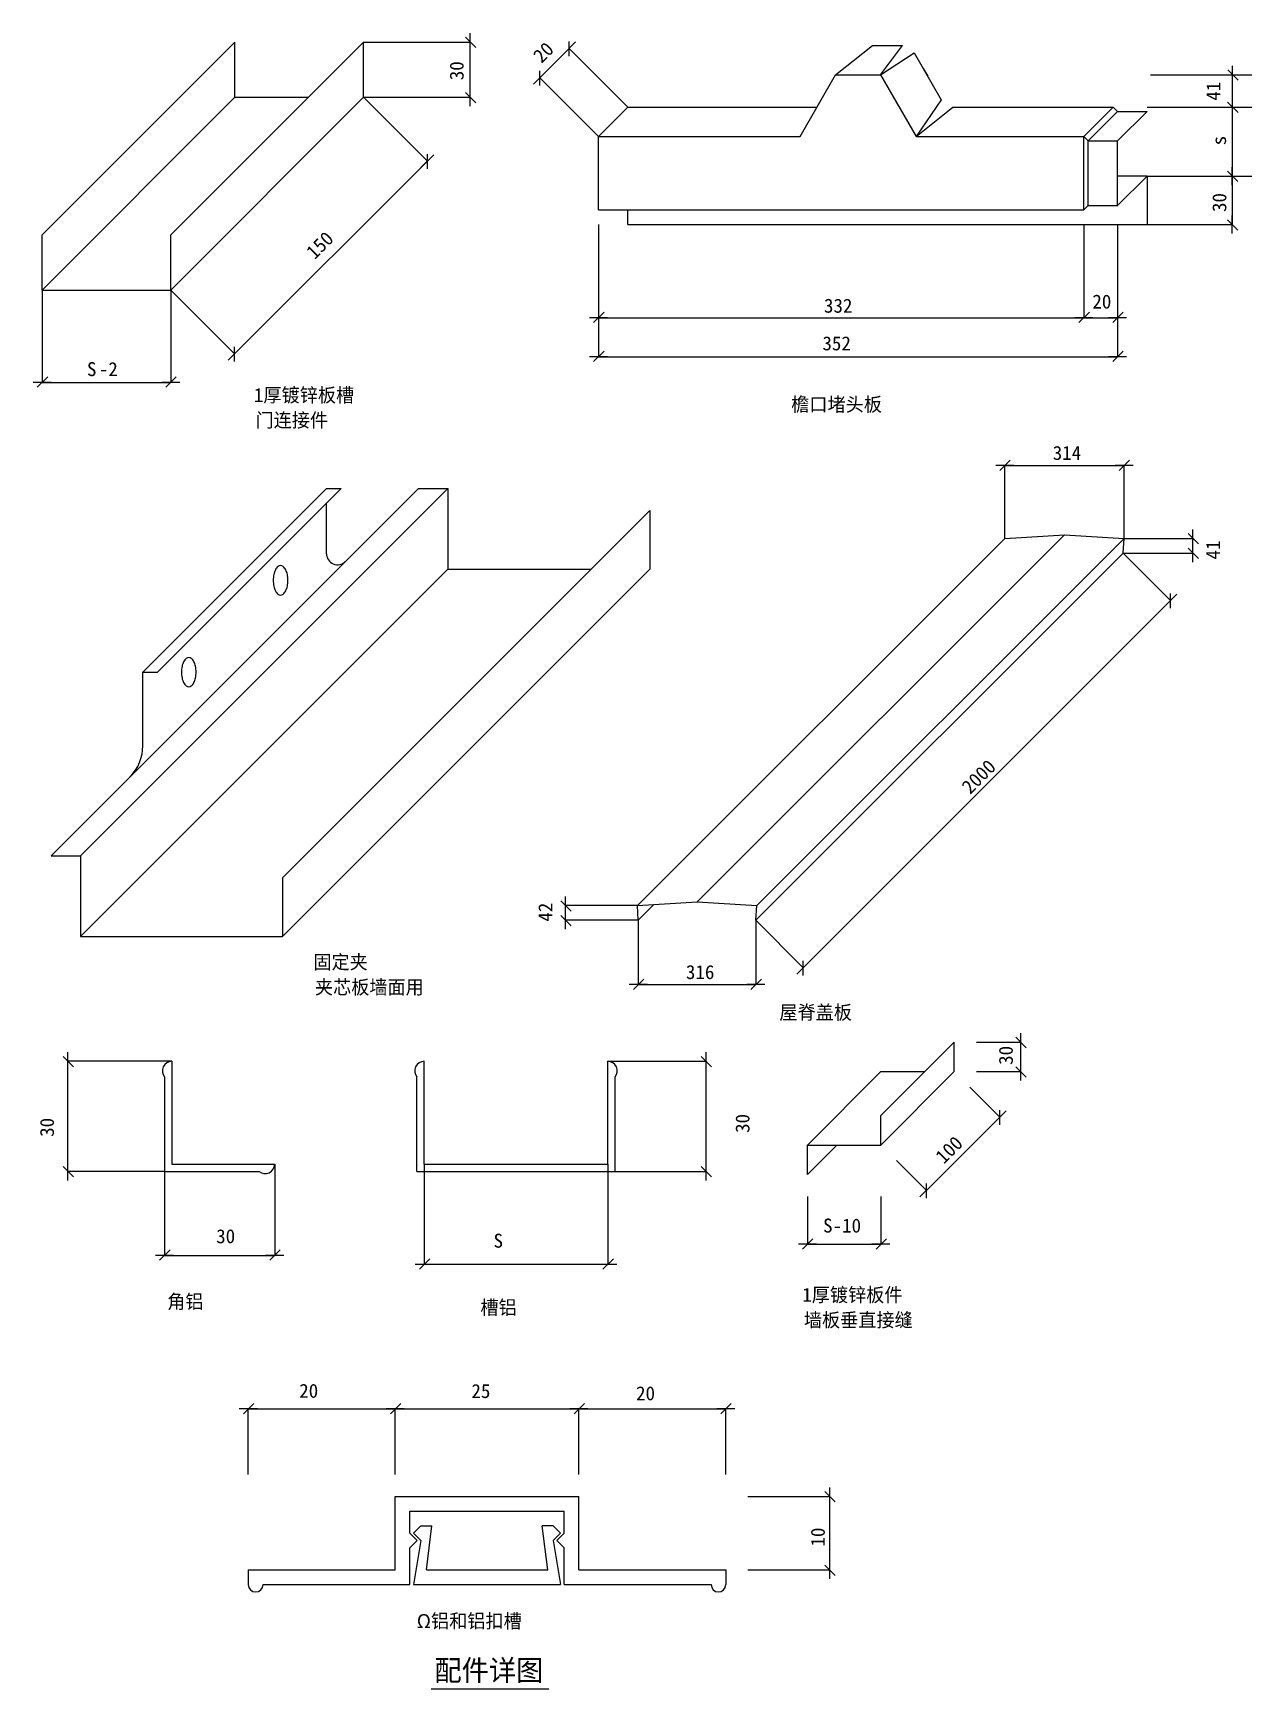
# Model space of a CAD drawing. Header units: metres. Extents: x 5726 to 22316, y 2702 to 25246.
import ezdxf

# ---------------------------------------------------------------- set-up
doc = ezdxf.new("R2010")
doc.units = ezdxf.units.M
for name, color, linetype in [('1', 2, 'Continuous'), ('2', 3, 'Continuous'), ('3', 4, 'Continuous'), ('4', 5, 'Continuous'), ('标注', 2, 'Continuous')]:
    doc.layers.add(name, color=color, linetype=linetype)

# ---------------------------------------------------------------- blocks, each defined once
blk = doc.blocks.new('_ArchTick')
blk.add_line((-0.41, 0), (0.41, 0))
at = {"color": 5, "linetype": 'ByBlock'}
blk.add_lwpolyline([(-0.25, -0.25), (0.22, 0.22)], dxfattribs=at)

msp = doc.modelspace()

# ---------------------------------------------------------------- linework, layer by layer
msp.add_line((11143.27, 2701.51), (12747.78, 2701.51))
at = {"layer": '1'}
for p, q in [((8473.55, 24372.93), (8473.55, 25122.93)), ((10223.55, 24372.93), (10223.55, 25122.93)), ((8473.55, 24372.93), (9473.55, 24372.93)), ((13421.97, 23838.9), (13821.97, 24238.9)), ((20488.57, 23778.9), (20888.57, 24178.9)), ((13421.97, 22838.9), (13421.97, 23838.9)), ((20488.57, 22898.9), (20488.57, 23778.9)), ((20488.57, 22898.9), (20888.57, 23298.9)), ((20888.57, 23298.9), (20888.57, 22638.9)), ((5848.55, 21747.93), (5848.55, 22497.93)), ((7598.55, 21747.93), (7598.55, 22497.93)), ((7598.55, 21747.93), (7598.55, 22497.93)), ((5848.55, 21747.93), (7598.55, 21747.93)), ((10969.6, 19045.2), (11369.6, 19045.2)), ((11369.6, 19045.2), (11369.6, 17945.2)), ((18951.56, 18365.97), (19764.01, 18416.74)), ((19764.01, 18416.74), (20576.46, 18365.97)), ((20564.01, 18166.74), (20576.46, 18365.97)), ((11369.6, 17945.2), (13319.6, 17945.2)), ((7219.6, 15543.72), (7219.6, 16545.2)), ((7219.6, 16545.2), (7419.6, 16545.2)), ((5969.6, 14045.2), (6369.6, 14045.2)), ((6369.6, 14045.2), (6369.6, 12945.2)), ((9119.6, 13745.2), (9119.6, 12945.2)), ((13951.56, 13365.97), (14764.01, 13416.74)), ((13964.01, 13166.74), (13951.56, 13365.97)), ((14764.01, 13416.74), (15576.46, 13365.97)), ((15564.01, 13166.74), (15576.46, 13365.97)), ((6369.6, 12945.2), (9119.6, 12945.2)), ((18265.76, 11106.73), (18265.76, 11506.73)), ((17265.76, 11106.73), (17865.76, 11106.73)), ((17265.76, 10106.73), (17265.76, 10506.73)), ((16265.76, 9706.73), (16265.76, 10106.73)), ((16265.76, 10106.73), (17265.76, 10106.73))]:
    msp.add_line(p, q, dxfattribs=at)
msp.add_arc((6619.6, 15543.72), 600, 315, 0, dxfattribs=at)
at = {"layer": '2'}
for p, q in [((5848.55, 22497.93), (8473.55, 25122.93)), ((7598.55, 22497.93), (10223.55, 25122.93)), ((10223.55, 24372.93), (10223.55, 25122.93)), ((16650.37, 24678.9), (17150.37, 25078.9)), ((17150.37, 25078.9), (17560.37, 25078.9)), ((17260.37, 24678.9), (17560.37, 25078.9)), ((17260.37, 24678.9), (17718.11, 24978.9)), ((17718.11, 24978.9), (18087.64, 24338.9)), ((16165.37, 23838.9), (16650.37, 24678.9)), ((16650.37, 24678.9), (17260.37, 24678.9)), ((17260.37, 24678.9), (17745.37, 23838.9)), ((17841.63, 24764.98), (17902.87, 24658.9)), ((5848.55, 21747.93), (8473.55, 24372.93)), ((7598.55, 21747.93), (10223.55, 24372.93)), ((17441.63, 24364.98), (17502.87, 24258.9)), ((13821.97, 24238.9), (16396.33, 24238.9)), ((18087.64, 24338.9), (17745.37, 23838.9)), ((17745.37, 23838.9), (18245.37, 24238.9)), ((18245.37, 24238.9), (20428.57, 24238.9)), ((20028.57, 23838.9), (20428.57, 24238.9)), ((20488.57, 24178.9), (20088.57, 23778.9)), ((20428.57, 24238.9), (20488.57, 24178.9)), ((20488.57, 24178.9), (20888.57, 24178.9)), ((13421.97, 23838.9), (16165.37, 23838.9)), ((17745.17, 23838.9), (20028.57, 23838.9)), ((20028.57, 23838.9), (20088.57, 23778.9)), ((20028.57, 22838.9), (20028.57, 23838.9)), ((20088.57, 23778.9), (20488.57, 23778.9)), ((20088.57, 22898.9), (20088.57, 23778.9)), ((20888.57, 23298.9), (20488.57, 23298.9)), ((13421.97, 22838.9), (20028.57, 22838.9)), ((13821.97, 22638.9), (13821.97, 22838.9)), ((20028.57, 22838.9), (20088.57, 22898.9)), ((20088.57, 22898.9), (20488.57, 22898.9)), ((13821.97, 22638.9), (20888.57, 22638.9)), ((5969.6, 14045.2), (10969.6, 19045.2)), ((6369.6, 14045.2), (11369.6, 19045.2)), ((7219.6, 16545.2), (9719.6, 19045.2)), ((7419.6, 16545.2), (9919.6, 19045.2)), ((9719.6, 19045.2), (9919.6, 19045.2)), ((9119.6, 13745.2), (14119.6, 18745.2)), ((9719.6, 18157.33), (9719.6, 18845.2)), ((14119.6, 18745.2), (14119.6, 17945.2)), ((13951.56, 13365.97), (18951.56, 18365.97)), ((14764.01, 13416.74), (19764.01, 18416.74)), ((15576.46, 13365.97), (20576.46, 18365.97)), ((15564.01, 13166.74), (20564.01, 18166.74)), ((6369.6, 12945.2), (11369.6, 17945.2)), ((9119.6, 12945.2), (14119.6, 17945.2)), ((13964.01, 13166.74), (14177.35, 13380.08)), ((17265.76, 10506.73), (18265.76, 11506.73)), ((7614.12, 11246.43), (7614.12, 9846.43)), ((11049.1, 9846.43), (11049.1, 11246.43)), ((13549.1, 9846.43), (13549.1, 11246.43)), ((16265.76, 10106.73), (17265.76, 11106.73)), ((17265.76, 10106.73), (18265.76, 11106.73)), ((7514.12, 11033.36), (7514.12, 9746.43)), ((10949.1, 9746.43), (10949.1, 11033.36)), ((13649.1, 9746.43), (13649.1, 11033.36)), ((16265.76, 9706.73), (16665.76, 10106.73)), ((7514.12, 9746.43), (8801.06, 9746.43)), ((7614.12, 9846.43), (9014.12, 9846.43)), ((10949.1, 9746.43), (13649.1, 9746.43)), ((11049.1, 9846.43), (13549.1, 9846.43)), ((10655.11, 4321.72), (10655.11, 5321.72)), ((10655.11, 5321.72), (13155.11, 5321.72)), ((13155.11, 4321.72), (13155.11, 5321.72)), ((10855.11, 4821.72), (10855.11, 5121.72)), ((10855.11, 5121.72), (12955.11, 5121.72)), ((12955.11, 4821.72), (12955.11, 5121.72)), ((10855.11, 4821.72), (10955.11, 4721.72)), ((11005.11, 4921.72), (10905.11, 4821.72)), ((10905.11, 4821.72), (11005.11, 4721.72)), ((11005.11, 4921.72), (11155.11, 4921.72)), ((11080.11, 4321.72), (11155.11, 4921.72)), ((12805.11, 4921.72), (12655.11, 4921.72)), ((12730.11, 4321.72), (12655.11, 4921.72)), ((12805.11, 4921.72), (12905.11, 4821.72)), ((12905.11, 4821.72), (12805.11, 4721.72)), ((12955.11, 4821.72), (12855.11, 4721.72)), ((10955.11, 4721.72), (10855.11, 4621.72)), ((10855.11, 4121.72), (10855.11, 4621.72)), ((11005.11, 4721.72), (10905.11, 4121.72)), ((12805.11, 4721.72), (12905.11, 4121.72)), ((12855.11, 4721.72), (12955.11, 4621.72)), ((12955.11, 4121.72), (12955.11, 4621.72)), ((8655.11, 4321.72), (10655.11, 4321.72)), ((8655.11, 4321.72), (8655.11, 4121.72)), ((11080.11, 4321.72), (12730.11, 4321.72)), ((13155.11, 4321.72), (15155.11, 4321.72)), ((15155.11, 4321.72), (15155.11, 4121.72)), ((8855.11, 4121.72), (10855.11, 4121.72)), ((10905.11, 4121.72), (12905.11, 4121.72)), ((12955.11, 4121.72), (14955.11, 4121.72))]:
    msp.add_line(p, q, dxfattribs=at)
for centre, radius, start, end in [((9869.6, 18157.33), 150, 180, 315), ((9393.44, 17795.2), 398.84, 168.3, 180), ((9245.42, 17825.85), 247.68, 153.43, 168.3), ((9152.34, 17872.39), 143.62, 129.64, 153.43), ((9094.6, 17942.1), 53.1, 90, 129.64), ((9094.6, 17942.1), 53.1, 50.36, 90), ((9036.85, 17872.39), 143.62, 26.57, 50.36), ((8943.78, 17825.85), 247.68, 11.7, 26.57), ((8795.76, 17795.2), 398.84, 0, 11.7), ((9393.44, 17795.2), 398.84, 180, 191.7), ((9245.42, 17764.54), 247.68, 191.7, 206.57), ((9152.34, 17718), 143.62, 206.57, 230.36), ((9094.6, 17648.3), 53.1, 230.36, 270), ((9094.6, 17648.3), 53.1, 270, 309.64), ((9036.85, 17718), 143.62, 309.64, 333.43), ((8943.78, 17764.54), 247.68, 333.43, 348.3), ((8795.76, 17795.2), 398.84, 348.3, 0), ((7995.42, 16575.85), 247.68, 153.43, 168.3), ((7902.34, 16622.39), 143.62, 129.64, 153.43), ((7844.6, 16692.1), 53.1, 90, 129.64), ((7844.6, 16692.1), 53.1, 50.36, 90), ((7786.85, 16622.39), 143.62, 26.57, 50.36), ((7693.78, 16575.85), 247.68, 11.7, 26.57), ((8143.44, 16545.2), 398.84, 168.3, 180), ((8143.44, 16545.2), 398.84, 180, 191.7), ((7995.42, 16514.54), 247.68, 191.7, 206.57), ((7693.78, 16514.54), 247.68, 333.43, 348.3), ((7545.76, 16545.2), 398.84, 0, 11.7), ((7545.76, 16545.2), 398.84, 348.3, 0), ((7902.34, 16468), 143.62, 206.57, 230.36), ((7844.6, 16398.3), 53.1, 230.36, 270), ((7844.6, 16398.3), 53.1, 270, 309.64), ((7786.85, 16468), 143.62, 309.64, 333.43), ((7614.12, 11116.43), 130, 90, 219.72), ((11049.1, 11116.43), 130, 90, 219.72), ((13549.1, 11116.43), 130, 320.28, 90), ((8884.12, 9846.43), 130, 230.28, 0), ((8755.11, 4121.72), 100, 180, 0), ((15055.11, 4121.72), 100, 180, 0)]:
    msp.add_arc(centre, radius, start, end, dxfattribs=at)
at = {"layer": '3'}
for p, q in [((10223.61, 25122.93), (11675.59, 25122.93)), ((11675.41, 24373.11), (11675.41, 25122.75)), ((12622.77, 24638.37), (13022.51, 25038.11)), ((13821.93, 24238.95), (13022.51, 25038.37)), ((13421.93, 23838.95), (12622.51, 24638.37)), ((20934.4, 24678.9), (22316.17, 24678.9)), ((22053.15, 24239.08), (22053.15, 24678.72)), ((10223.59, 24372.88), (11092.85, 23503.62)), ((10223.61, 24372.93), (11675.59, 24372.93)), ((20892.79, 24238.9), (22011.71, 24238.9)), ((21092.72, 24238.9), (22315.94, 24238.9)), ((22052.44, 23299.9), (22052.44, 24239.87)), ((8467.85, 20878.88), (11092.59, 23503.62)), ((20892.79, 23298.9), (22048.53, 23298.9)), ((21092.72, 23298.9), (22315.94, 23298.9)), ((22048.35, 23298.72), (22048.35, 22639.08)), ((13421.97, 22641.82), (13421.97, 20839.91)), ((13421.97, 22641.82), (13421.97, 21369.85)), ((20028.57, 22641.82), (20028.57, 21369.85)), ((20028.57, 22641.82), (20028.57, 21369.85)), ((20488.57, 22641.82), (20488.57, 20839.91)), ((20488.57, 22638.84), (20488.57, 21369.85)), ((20892.79, 22638.9), (22048.53, 22638.9)), ((5848.55, 21747.86), (5848.55, 20489.42)), ((7598.55, 21747.86), (7598.55, 20489.42)), ((7598.59, 21747.88), (8467.85, 20878.62)), ((13422.15, 21370.03), (20028.39, 21370.03)), ((20028.75, 21370.03), (20488.39, 21370.03)), ((13422.15, 20840.09), (20488.39, 20840.09)), ((5848.73, 20489.6), (7598.37, 20489.6)), ((18951.56, 18366.03), (18951.56, 19358.03)), ((18951.74, 19357.85), (20576.28, 19357.85)), ((20576.46, 18366.03), (20576.46, 19358.03)), ((20576.53, 18365.97), (21513.37, 18365.97)), ((21513.19, 18365.97), (21513.19, 18454.1)), ((21513.19, 18454.1), (21513.37, 18454.1)), ((21513.19, 18166.92), (21513.19, 18365.79)), ((20564.06, 18166.7), (21209.8, 17520.95)), ((20564.07, 18166.74), (21513.37, 18166.74)), ((16209.8, 12521.21), (21209.55, 17520.95)), ((13951.5, 13365.97), (12974.15, 13365.97)), ((12974.33, 13365.97), (12974.33, 13366.15)), ((12974.33, 13366.15), (12974.51, 13366.15)), ((12974.33, 13166.92), (12974.33, 13365.79)), ((13963.95, 13166.74), (12974.15, 13166.74)), ((13964.01, 13166.68), (13964.01, 12290.83)), ((15564.01, 13166.68), (15564.01, 12290.83)), ((15564.06, 13166.7), (16209.8, 12520.95)), ((13964.19, 12291.01), (15563.83, 12291.01)), ((18565.76, 11506.73), (19170.4, 11506.73)), ((19170.22, 11506.73), (19170.22, 11506.91)), ((19170.22, 11506.91), (19170.4, 11506.91)), ((19170.22, 11106.91), (19170.22, 11506.55)), ((7614.06, 11246.43), (6198.88, 11246.43)), ((6199.06, 9746.61), (6199.06, 11246.25)), ((13549.16, 11246.43), (14885.88, 11246.43)), ((14885.7, 9746.61), (14885.7, 11246.25)), ((18565.76, 11106.73), (19170.4, 11106.73)), ((18477.89, 10894.6), (18885.36, 10487.13)), ((17885.36, 9487.39), (18885.1, 10487.13)), ((7514.06, 9746.43), (6198.88, 9746.43)), ((7514.12, 9746.37), (7514.12, 8603.11)), ((9014.12, 9846.37), (9014.12, 8603.11)), ((11049.1, 9846.37), (11049.1, 8481.47)), ((13549.1, 9846.37), (13549.1, 8481.47)), ((13649.16, 9746.43), (14885.88, 9746.43)), ((17477.89, 9894.6), (17885.36, 9487.13)), ((16265.76, 9406.73), (16265.76, 8756.37)), ((17265.76, 9406.73), (17265.76, 8756.37)), ((7514.3, 8603.29), (9013.94, 8603.29)), ((16265.94, 8756.55), (17265.58, 8756.55)), ((13548.92, 8481.65), (11049.28, 8481.65)), ((8655.11, 5621.72), (8655.11, 6513.57)), ((8655.29, 6513.39), (10654.93, 6513.39)), ((10655.11, 5621.72), (10655.11, 6513.57)), ((10655.11, 5621.72), (10655.11, 6513.57)), ((10655.29, 6513.39), (13154.93, 6513.39)), ((13155.11, 5621.72), (13155.11, 6513.57)), ((13155.11, 5621.72), (13155.11, 6513.57)), ((13155.29, 6513.39), (15154.93, 6513.39)), ((15155.11, 5621.72), (15155.11, 6513.57)), ((15455.11, 5321.72), (16569.06, 5321.72)), ((16568.88, 4321.9), (16568.88, 5321.54)), ((15455.11, 4321.72), (16569.06, 4321.72))]:
    msp.add_line(p, q, dxfattribs=at)
for points in [[(22053.12, 24678.72), (22053.18, 24678.72), (22053.15, 24678.9)], [(11092.57, 23503.64), (11092.62, 23503.6), (11092.72, 23503.75)], [(22048.32, 22639.08), (22048.38, 22639.08), (22048.35, 22638.9)], [(13422.15, 21370.06), (13422.15, 21370), (13421.97, 21370.03)], [(20028.39, 21370.06), (20028.39, 21370), (20028.57, 21370.03)], [(20028.75, 21370.06), (20028.75, 21370), (20028.57, 21370.03)], [(20488.39, 21370.06), (20488.39, 21370), (20488.57, 21370.03)], [(8467.83, 20878.9), (8467.87, 20878.86), (8467.72, 20878.75)], [(13422.15, 20840.12), (13422.15, 20840.06), (13421.97, 20840.09)], [(20488.39, 20840.12), (20488.39, 20840.06), (20488.57, 20840.09)], [(5848.73, 20489.63), (5848.73, 20489.57), (5848.55, 20489.6)], [(7598.37, 20489.63), (7598.37, 20489.57), (7598.55, 20489.6)], [(20576.28, 19357.88), (20576.28, 19357.82), (20576.46, 19357.85)], [(21513.16, 18365.79), (21513.22, 18365.79), (21513.19, 18365.97)], [(21513.16, 18166.92), (21513.22, 18166.92), (21513.19, 18166.74)], [(21209.53, 17520.98), (21209.57, 17520.93), (21209.67, 17521.08)], [(12974.3, 13365.79), (12974.36, 13365.79), (12974.33, 13365.97)], [(12974.3, 13166.92), (12974.36, 13166.92), (12974.33, 13166.74)], [(16209.78, 12521.23), (16209.82, 12521.19), (16209.67, 12521.08)], [(13964.19, 12291.04), (13964.19, 12290.98), (13964.01, 12291.01)], [(15563.83, 12291.04), (15563.83, 12290.98), (15564.01, 12291.01)], [(19170.19, 11506.55), (19170.25, 11506.55), (19170.22, 11506.73)], [(14885.67, 11246.25), (14885.73, 11246.25), (14885.7, 11246.43)], [(19170.19, 11106.91), (19170.25, 11106.91), (19170.22, 11106.73)], [(18885.08, 10487.16), (18885.12, 10487.11), (18885.23, 10487.26)], [(14885.67, 9746.61), (14885.73, 9746.61), (14885.7, 9746.43)], [(17885.34, 9487.41), (17885.38, 9487.37), (17885.23, 9487.26)], [(7514.3, 8603.32), (7514.3, 8603.26), (7514.12, 8603.29)], [(9013.94, 8603.32), (9013.94, 8603.26), (9014.12, 8603.29)], [(16265.94, 8756.58), (16265.94, 8756.52), (16265.76, 8756.55)], [(17265.58, 8756.58), (17265.58, 8756.52), (17265.76, 8756.55)], [(11049.28, 8481.68), (11049.28, 8481.62), (11049.1, 8481.65)], [(13548.92, 8481.68), (13548.92, 8481.62), (13549.1, 8481.65)], [(13154.93, 6513.42), (13154.93, 6513.36), (13155.11, 6513.39)], [(13155.29, 6513.42), (13155.29, 6513.36), (13155.11, 6513.39)], [(15154.93, 6513.42), (15154.93, 6513.36), (15155.11, 6513.39)], [(16568.85, 5321.54), (16568.91, 5321.54), (16568.88, 5321.72)], [(16568.85, 4321.9), (16568.91, 4321.9), (16568.88, 4321.72)]]:
    msp.add_solid(points, dxfattribs=at)

# ---------------------------------------------------------------- block references
at = {"layer": '标注', "xscale": 300, "yscale": 300, "zscale": 300}
for p, rotation in [((11675.59, 25122.93), 90), ((13022.51, 25038.37), 45), ((22053.15, 24678.72), 90), ((12622.51, 24638.37), 45), ((11675.41, 24373.11), 90), ((22052.44, 24239.87), 90), ((11092.57, 23503.64), 44.99), ((22048.35, 23298.72), 90), ((22048.53, 22638.9), 90), ((13422.15, 21370), 180), ((20028.57, 21369.85), 180), ((20488.57, 21370.03), 180), ((8467.83, 20878.9), 44.99), ((13421.97, 20839.91), 180), ((20488.39, 20840.12), 180), ((5848.73, 20489.6), 180), ((7598.55, 20489.6), 180), ((18951.56, 19358.03), 180), ((20576.46, 19357.85), 180), ((21513.19, 18365.79), 90), ((21513.37, 18166.74), 90), ((21209.53, 17520.98), 45), ((12974.51, 13366.15), 90), ((12974.15, 13166.74), 90), ((16209.8, 12521.21), 45), ((13964.19, 12291.01), 180), ((15563.83, 12291.01), 180), ((19170.22, 11506.91), 90), ((6199.06, 11246.43), 90), ((14885.7, 11246.25), 90), ((19170.25, 11106.91), 90), ((18885.36, 10487.13), 45), ((6198.88, 9746.43), 90), ((14885.88, 9746.43), 90), ((17885.36, 9487.13), 45), ((16265.76, 8756.37), 180), ((17265.58, 8756.52), 180), ((7514.12, 8603.11), 180), ((9014.12, 8603.11), 180), ((11049.1, 8481.47), 180), ((13549.1, 8481.65), 180), ((8655.29, 6513.39), 180), ((10655.29, 6513.42), 180), ((13154.93, 6513.42), 180), ((15155.11, 6513.39), 180), ((16569.06, 5321.72), 90), ((16569.06, 4321.72), 90)]:
    msp.add_blockref('_ArchTick', p, dxfattribs=dict(at, rotation=rotation))

# ---------------------------------------------------------------- texts
for s, rotation, p in [('20', 45, (12647.14, 24825.41)), ('30', 90, (11586.16, 24604.29)), ('41', 90, (21887.24, 24325.73)), ('s', 90, (21964.2, 23718.09)), ('30', 90, (21968.24, 22809.99)), ('150', 45, (9557.86, 22154.82)), ('41', 90, (21882.16, 18079.42)), ('2000', 45, (18481.5, 14873.35)), ('42', 90, (12794.2, 13147.47)), ('30', 90, (19061.99, 11197.62)), ('30', 90, (6009.05, 10217.98)), ('30', 90, (15477.21, 10271)), ('100', 45, (18123.89, 9838.05)), ('10', 90, (16502.47, 4639.21))]:
    msp.add_text(s, height=190, rotation=rotation).set_placement(p)
for s, p in [('20', (20144.52, 21495.69)), ('332', (16490.99, 21439.16)), ('352', (16469.87, 20926.99)), ('S', (6458.8, 20575.78)), ('-2', (6620.08, 20575.78)), ('314', (19604.97, 19435.02)), ('316', (14611.88, 12366.15)), ('屋脊盖板', (15883.91, 11817.75)), ('S-10', (16479.4, 8914.66)), ('30', (8217.5, 8769.72)), ('S', (11993.48, 8708.82)), ('角铝', (7551.14, 7880.46)), ('槽铝', (11814.96, 7800.91)), ('20', (9348.06, 6664.8)), ('25', (11691.82, 6661.87)), ('20', (13933.15, 6630.84))]:
    msp.add_text(s, height=190).set_placement(p)
at = {"layer": '4'}
for s, height, p in [('1厚镀锌板槽', 190, (8731.42, 20223.2)), ('檐口堵头板', 190, (16045.42, 20095.98)), ('门连接件', 190, (8753.2, 19881.09)), ('固定夹', 190, (9540.47, 12503.47)), ('夹芯板墙面用', 190, (9562.25, 12161.36)), ('1厚镀锌板件', 190, (16195.87, 7971.83)), ('墙板垂直接缝', 190, (16217.65, 7629.72)), ('Ω铝和铝扣槽', 190, (10946.46, 3530.47)), ('配件详图', 285, (11189.18, 2811.41))]:
    msp.add_text(s, height=height, dxfattribs=at).set_placement(p)

doc.saveas('drawing.dxf')
